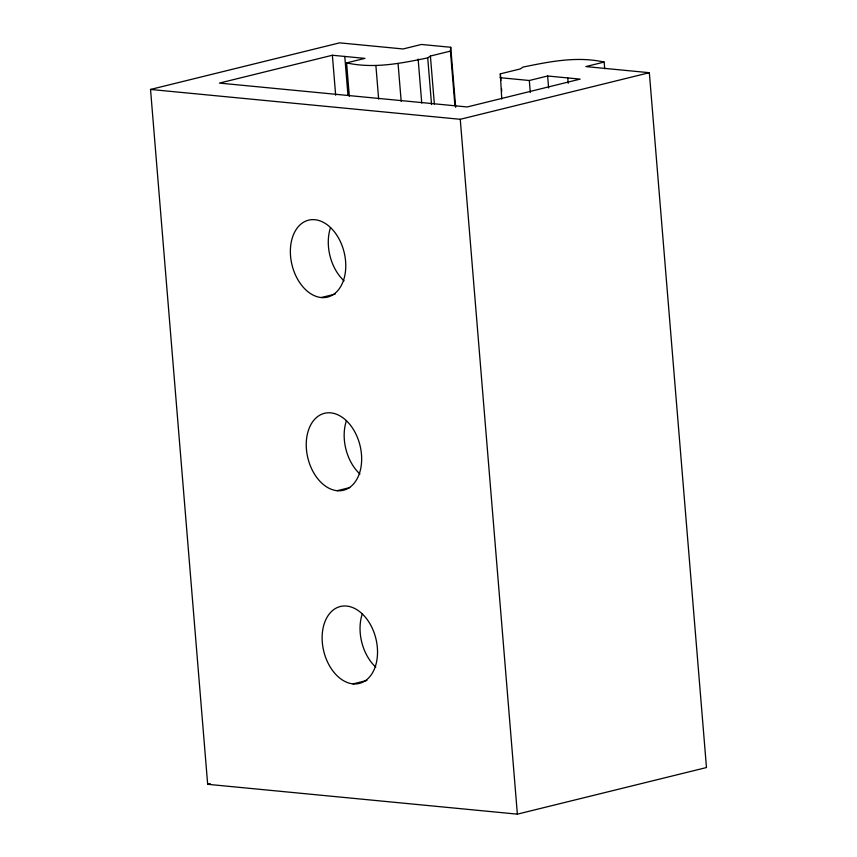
<?xml version="1.0" encoding="UTF-8"?>
<svg xmlns="http://www.w3.org/2000/svg" width="857" height="857" viewBox="0 0 857 857"><rect width="100%" height="100%" fill="white"/><g stroke="black" fill="none" stroke-linecap="round" stroke-linejoin="round"><path stroke-width="1.29" d="M454.928 105.786L450.428 51.109L450.739 47.274L421.43 44.457L403.111 48.967L339.629 42.85L150.532 89.449L207.662 784.305L517.371 814.15L706.468 767.551L649.338 72.695L585.845 66.578L604.153 62.058L604.71 68.731M501.763 99.016L500.317 73.852L520.338 68.914L523.027 67.071C549.755 61.64 576.804 56.026 604.153 62.058M349.324 96.241L346.592 62.893C373.941 68.924 400.99 63.311 427.718 57.89L430.407 56.037L450.428 51.109M346.592 62.893L364.9 58.383L332.377 55.255L219.424 83.086L467.194 106.964L580.146 79.123L547.634 75.994L529.315 80.504L500.006 77.676M150.532 89.449L460.252 119.294L649.338 72.695M321.268 297.54A39.626 26.824 76.2 0 0 340.315 241.47A39.626 26.824 76.2 0 0 292.633 236.875A39.626 26.824 76.2 0 0 321.268 297.54L335.173 294.112M337.155 490.707A39.626 26.824 76.2 0 0 356.201 434.638A39.626 26.824 76.2 0 0 308.509 430.043A39.626 26.824 76.2 0 0 337.155 490.707L349.795 487.601M353.041 683.886A39.626 26.824 76.2 0 0 372.077 627.817A39.626 26.824 76.2 0 0 324.396 623.221A39.626 26.824 76.2 0 0 353.041 683.886L366.935 680.458M207.662 784.305L210.254 783.673M567.763 77.933L568.202 83.268M547.634 75.994L548.619 87.992M529.315 80.504L530.301 92.502M500.317 73.852L500.863 80.515M501.516 88.517L501.741 91.185M460.252 119.294L517.371 814.15M450.739 47.274L455.678 107.296M430.407 56.037L434.36 104.051M427.718 57.89L431.553 104.565M418.13 59.069L421.751 103.086M398.109 64.007L401.183 101.351M375.902 65.721L378.644 99.069M344.771 56.444L347.953 95.127M332.377 55.255L335.665 95.266M359.94 473.996A39.626 26.824 76.2 0 1 346.432 420.701M344.053 280.828A39.626 26.824 76.2 0 1 330.545 227.534M375.816 667.164A39.626 26.824 76.2 0 1 362.307 613.869"/></g></svg>
